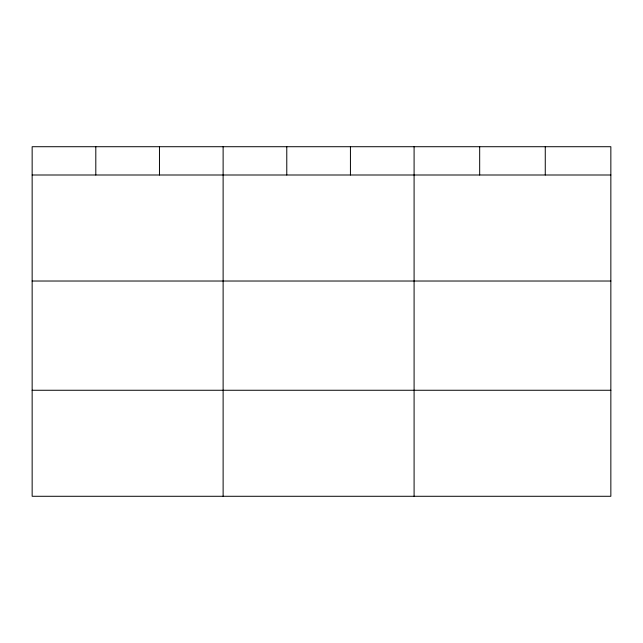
<?xml version="1.0" encoding="UTF-8"?>
<svg xmlns="http://www.w3.org/2000/svg" width="643" height="643" viewBox="0 0 643 643"><rect width="100%" height="100%" fill="white"/><g stroke="black" fill="none" stroke-linecap="round" stroke-linejoin="round"><path stroke-width="0.96" d="M610.85 281.023L610.85 146.717L32.15 146.717L32.15 496.283L610.85 496.283L610.85 281.023L32.15 281.023M32.15 175L610.85 175M32.15 390.261L610.85 390.261M545.264 146.717L545.264 175M479.678 146.717L479.678 175M414.092 146.717L414.092 496.283M350.435 146.717L350.435 175M286.778 146.717L286.778 175M223.121 146.717L223.121 496.283M159.464 146.717L159.464 175M95.807 146.717L95.807 175"/></g></svg>
